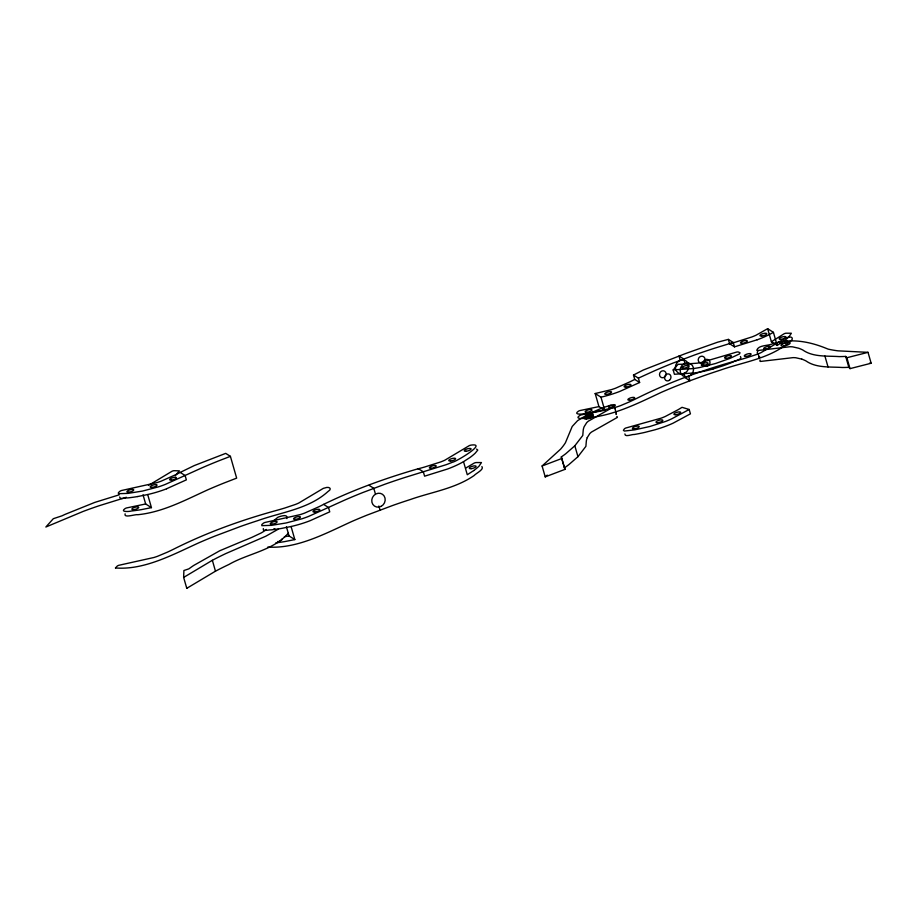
<?xml version="1.0" encoding="UTF-8"?>
<svg xmlns="http://www.w3.org/2000/svg" width="917" height="917" viewBox="0 0 917 917"><rect width="100%" height="100%" fill="white"/><g stroke="black" fill="none" stroke-linecap="round" stroke-linejoin="round"><path stroke-width="1.38" d="M288.408 533.041C273.472 550.578 248.198 553.364 228.963 564.448A153.38 46.125 -16 0 0 215.472 571.188L186.77 588.313L183.641 577.423L183.893 570.523L188.879 568.849L191.355 567.061A85.625 25.745 -16 0 1 193.682 565.468L219.782 550.739L243.074 540.973A118.213 35.545 -16 0 0 251.911 537.351L261.001 533.052A27.327 8.219 -16 0 0 263.557 531.516L266.377 529.464M186.77 588.313L186.804 587.453M286.872 518.598C288.213 513.898 281.679 515.973 279.353 516.695A5.261 1.582 -16 0 0 277.84 517.303L273.908 520.558M759.734 356.805L759.024 358.215L758.783 357.011M587.224 437.65L589.814 433.558A27.327 8.219 -16 0 1 591.488 432.056L617.233 417.476A5.261 1.582 -16 0 0 617.347 416.914L616.786 416.421M119.646 497.003C119.577 500.029 125.927 497.438 127.795 497.908A67.881 20.415 -16 0 0 137.722 496.544M624.878 433.936C624.741 437.638 632.203 434.05 634.312 434.486A67.881 20.415 -16 0 0 644.731 432.423L654.876 429.821A42.102 12.666 -16 0 0 673.032 423.207L690.432 413.842L689.183 409.486L682.019 407.32A89.866 27.017 -16 0 1 678.121 409.693L665.306 416.467A27.556 8.287 -16 0 1 661.088 418.175L625.623 428.067A5.261 1.582 -16 0 0 624.477 428.755L623.4 430.279L624.339 431.059L634.713 429.844L649.855 426.497L665.421 421.499A39.122 11.761 -16 0 0 671.714 418.828L689.183 409.486M760.067 359.934L759.895 361.126A5.261 1.582 -16 0 0 760.56 361.436L793.09 357.63A27.327 8.219 -16 0 1 795.807 357.756L801.825 359.132M263.317 528.582C261.746 532.078 269.621 529.476 271.18 529.866A67.881 20.415 -16 0 0 281.106 528.501L291.079 526.507A42.102 12.666 -16 0 0 309.992 520.753L329.742 511.835L328.492 507.479L323.598 504.384A89.866 27.017 -16 0 1 319.013 506.7L304.547 513.13A27.556 8.287 -16 0 1 300.054 514.655L264.749 522.507A5.261 1.582 -16 0 0 263.408 523.171L261.781 524.604L261.838 525.659L271.478 525.338L286.081 522.977L301.934 518.793A39.122 11.761 -16 0 0 308.697 516.374L344.654 500.109A203.436 61.175 -16 0 1 362.8 492.544L384.991 484.199A203.436 61.175 -16 0 1 404.626 477.562L446.017 464.736A39.122 11.761 -16 0 0 452.551 462.168C454.866 462.42 488.543 442.59 471.006 445.112A5.261 1.582 -16 0 0 469.355 445.582L444.802 460.231A27.556 8.287 -16 0 1 440.63 461.962L424.204 467.154A89.866 27.017 -16 0 1 418.439 468.725L417.934 468.851M574.833 445.788L582.776 435.449L583.223 430.13A118.213 35.545 -16 0 1 584.118 426.76L586.685 422.668A27.327 8.219 -16 0 1 588.359 421.167L614.103 406.586A5.261 1.582 -16 0 0 614.23 406.025L610.298 405.314L601.884 408.042L588.084 414.243L577.584 420.662L572.208 426.462L565.434 442.728A153.38 46.125 -16 0 1 560.562 449.192L542.096 465.985L545.214 476.874L565.01 469.355L561.307 456.964L563.817 455.176A85.625 25.745 -16 0 0 565.915 453.594L574.833 445.788L577.951 456.689L569.033 464.483A85.625 25.745 -16 0 1 566.947 466.065L564.436 467.865L565.01 469.355M577.951 456.689L585.894 446.338L586.341 441.02A118.213 35.545 -16 0 1 587.247 437.65M673.17 369.918L678.099 364.29A89.866 27.017 -16 0 0 682.672 364.232L697.115 363.189A27.556 8.287 -16 0 0 701.597 362.398L736.924 352.002A5.261 1.582 -16 0 1 738.254 351.968L739.973 352.701L739.595 353.859L730.15 358.318L715.535 363.51L699.682 367.522A39.122 11.761 -16 0 1 692.931 368.588L673.17 369.918L674.419 374.274L694.18 372.955A42.102 12.666 -16 0 0 713.036 368.966M125.113 513.841C123.52 518.541 135.51 514.001 137.894 514.712C163.02 512.133 185.429 499.96 208.021 489.712A202.657 60.946 -16 0 1 223.886 483.076L236.655 478.124L230.408 456.345L225.708 453.376L194.301 465.561L180.213 472.415A89.866 27.017 -16 0 1 175.628 474.731L161.151 481.173A27.556 8.287 -16 0 1 156.669 482.697L121.365 490.549A5.261 1.582 -16 0 0 120.024 491.203L118.396 492.647L118.453 493.701L128.093 493.38L142.697 491.019L158.549 486.835A39.122 11.761 -16 0 0 165.312 484.417L201.27 468.151A203.436 61.175 -16 0 1 219.415 460.586L230.408 456.345M175.239 475.797L179.388 470.857L173.84 470.685A5.261 1.582 -16 0 0 172.19 471.155L148.462 485.425M547.231 475.109L545.214 476.874M465.676 468.106L474.353 463.005A5.261 1.582 -16 0 1 476.003 462.546L481.471 462.558L478.995 466.214A67.881 20.415 -16 0 1 473.757 470.547M473.757 470.547L467.28 474.742L463.532 461.675L470.008 457.48A67.881 20.415 -16 0 0 475.235 453.147L477.78 450.075L476.599 449.101M278.401 529.109L265.792 536.227L225.834 553.559A153.38 46.125 -16 0 0 212.354 560.298L183.641 577.423M771.392 341.766L784.253 333.685A5.261 1.582 -16 0 1 785.892 333.215L791.371 333.238L788.895 336.883A67.881 20.415 -16 0 1 783.657 341.216L777.169 345.422L771.392 341.766L767.644 328.687L755.952 335.267A27.556 8.287 -16 0 1 751.78 336.986L735.342 342.179A89.866 27.017 -16 0 1 729.588 343.749L728.339 339.393L717.621 342.19L685.492 353.572L643.344 369.998L633.487 375.053L634.736 379.409L639.63 382.504L619.846 391.41A42.102 12.666 -16 0 1 600.979 397.164L595.19 393.531L611.203 389.691A27.556 8.287 -16 0 0 615.685 388.166L630.162 381.724A89.866 27.017 -16 0 0 634.747 379.409M323.598 504.384C353.584 489.712 385.392 478.273 417.441 468.977M633.487 375.053L638.381 378.148L654.543 370.789A203.436 61.175 -16 0 1 672.7 363.212L694.891 354.868A203.436 61.175 -16 0 1 714.515 348.231L733.233 342.488L734.483 346.844L757.167 339.771M166.562 488.772L186.357 479.866L185.108 475.51L180.213 472.415M481.906 466.57C484.44 469.493 475.866 473.367 474.112 475.533C455.13 488.658 431.655 491.982 410.3 499.536A202.657 60.946 -16 0 0 393.095 505.324L367.27 515.033A202.657 60.946 -16 0 0 351.406 521.67C325.329 533.579 297.028 548.916 267.81 547.071M542.096 465.985L561.892 458.466M126.363 497.289L99.196 505.714A153.38 46.125 -16 0 0 83.092 511.445L45.85 527.023L53.312 518.701L61.943 515.847A85.625 25.745 -16 0 1 65.187 514.334L94.829 502.39L119.199 494.825M713.036 368.978L723.009 365.814A67.881 20.415 -16 0 0 732.947 362.043C734.357 360.713 743.343 359.349 740.432 356.495M845.703 356.426L846.884 357.733L868.021 352.346L871.15 363.235L850.013 368.634L848.833 367.327L845.703 356.426L842.138 356.553A85.625 25.745 -16 0 1 839.078 356.598C827.031 355.773 813.138 357.275 802.833 350.019A118.213 35.545 -16 0 0 798.696 348.242L792.678 346.867A27.327 8.219 -16 0 0 789.973 346.741L757.442 350.546A5.261 1.582 -16 0 1 756.766 350.237C758.497 344.918 767.804 345.984 772.206 343.932C791.107 337.823 810.238 341.582 827.982 349.079A153.38 46.125 -16 0 0 838.023 350.844L868.021 352.346M151.443 507.628L141.482 509.611A67.881 20.415 -16 0 1 131.544 510.975C129.503 511.64 119.588 512.316 125.021 508.637A5.261 1.582 -16 0 1 126.363 507.984L145.665 503.972L151.443 507.628L147.694 494.55L137.722 496.533M604.727 410.254L594.755 412.249A67.881 20.415 -16 0 1 584.828 413.613C582.788 414.278 572.873 414.942 578.306 411.274A5.261 1.582 -16 0 1 579.647 410.621L598.939 406.598L604.727 410.254L600.979 397.187M291.079 526.507L294.827 539.586L284.866 541.569A67.881 20.415 -16 0 1 275.834 542.841M294.827 539.586L289.05 535.929L284.373 536.754M848.833 367.327L845.268 367.453A85.625 25.745 -16 0 1 842.196 367.488C830.16 366.674 816.256 368.164 805.963 360.92A118.213 35.545 -16 0 0 801.813 359.132M869.545 363.178L871.15 363.235M767.644 328.687L773.421 332.344L777.169 345.422M728.339 339.393L733.233 342.488M729.588 343.749L734.483 346.844M418.439 468.713L423.333 471.808L424.582 476.175L447.267 469.103A42.102 12.666 -16 0 0 463.486 461.664M369.104 485.334L373.792 488.303L375.351 493.747M758.061 354.489L757.568 353.251M615.066 409.028L616.384 413.636M846.884 357.733L850.013 368.634M824.91 356.071L828.04 366.972M680.242 360.37L678.993 356.014L683.681 358.971L684.93 363.327A7.13 6.511 -61.3 0 0 680.437 372.359A7.13 6.511 -61.3 0 0 688.69 376.417L689.928 380.761L677.17 385.713A202.657 60.946 -16 0 0 661.306 392.35C637.304 403.606 613.003 416.009 586.078 417.969C584.026 418.633 574.122 419.31 579.555 415.63A5.261 1.582 -16 0 1 580.897 414.977L616.201 407.114A27.556 8.287 -16 0 0 620.683 405.589L629.601 401.818A121.101 36.416 -16 0 0 636.834 398.333C669.101 382.16 703.488 369.746 738.277 360.186A121.101 36.416 -16 0 0 747.023 357.653L756.777 354.421A27.556 8.287 -16 0 0 760.95 352.69L785.502 338.041A5.261 1.582 -16 0 1 787.141 337.571C791.933 335.53 794.867 338.958 789.399 341.926C770.097 358.742 743.492 361.883 720.189 370.204A202.657 60.946 -16 0 0 702.995 376.004L689.928 380.761L685.24 377.793L683.99 373.437M638.381 378.148L639.63 382.504M595.19 393.531L598.939 406.598M561.307 456.964L564.436 467.865M378.859 506.001L380.039 510.093M286.425 526.782L289.05 535.929M212.354 560.298L215.472 571.188M143.041 494.813L145.665 503.972M166.596 488.795A42.102 12.666 -16 0 1 147.706 494.527M281.989 539.081A3.565 1.077 -16 0 1 279.226 541.179M277.874 541.511A3.565 1.077 -16 0 1 277.53 541.569M274.779 528.673A4.757 1.433 -16 0 1 273.862 528.868M684.965 363.419A7.13 6.499 -54.9 0 1 693.275 367.396A7.13 6.499 -54.9 0 1 688.667 376.348M773.375 332.344A42.102 12.666 -16 0 1 757.201 339.794M758.21 354.294A3.198 0.928 68.5 0 1 759.012 357.366M757.327 353.091A3.553 1.708 71.3 0 1 757.889 351.142M616.27 413.533A3.553 0.917 50.7 0 1 615.811 414.243M613.943 407.733A3.553 2.201 73.9 0 1 615.192 408.81M115.473 567.955C144.313 570.305 173.061 554.464 199.058 542.715A202.657 60.946 -16 0 1 214.922 536.078L240.747 526.369A202.657 60.946 -16 0 1 257.941 520.581C281.519 512.133 308.628 509.038 327.896 491.615C333.077 488.474 328.607 486.285 324.905 487.947A5.261 1.582 -16 0 0 323.254 488.406L298.701 503.066A27.327 8.219 -16 0 1 295.377 504.465L284.774 508.029A118.213 35.545 -16 0 1 275.054 510.826C240.873 520.271 207.116 532.513 175.365 548.309A118.213 35.545 -16 0 1 167.341 552.183L157.575 556.275A27.327 8.219 -16 0 1 153.953 557.49L118.648 565.342A5.261 1.582 -16 0 0 117.307 565.995L115.473 567.955M703.03 365.528A3.565 1.077 -16 0 0 708.107 363.212A3.565 1.077 -16 0 0 702.869 363.648A3.565 1.077 -16 0 0 703.03 365.528M683.646 368.256A3.565 1.077 -16 0 0 688.724 365.94A3.565 1.077 -16 0 0 683.486 366.376A3.565 1.077 -16 0 0 683.646 368.256M726.344 358.306A3.565 1.077 -16 0 0 731.422 355.979A3.565 1.077 -16 0 0 726.195 356.415A3.565 1.077 -16 0 0 726.344 358.306M133.767 509.657A3.565 1.077 -16 0 0 138.708 507.296A3.565 1.077 -16 0 0 133.355 507.846A3.565 1.077 -16 0 0 133.767 509.657M152.073 487.397A3.565 1.077 -16 0 0 157.013 485.047A3.565 1.077 -16 0 0 151.66 485.586A3.565 1.077 -16 0 0 152.073 487.397M171.468 480.107A3.565 1.077 -16 0 0 176.419 477.757A3.565 1.077 -16 0 0 171.066 478.296A3.565 1.077 -16 0 0 171.468 480.107M128.77 492.223A3.565 1.077 -16 0 0 133.71 489.873A3.565 1.077 -16 0 0 128.357 490.412A3.565 1.077 -16 0 0 128.77 492.223M471.155 468.667A3.565 1.077 -16 0 0 476.095 466.317A3.565 1.077 -16 0 0 470.742 466.856A3.565 1.077 -16 0 0 471.155 468.667M450.66 461.01A3.565 1.077 -16 0 0 455.6 458.649A3.565 1.077 -16 0 0 450.247 459.188A3.565 1.077 -16 0 0 450.66 461.01M431.265 468.3A3.565 1.077 -16 0 0 436.205 465.951A3.565 1.077 -16 0 0 430.852 466.489A3.565 1.077 -16 0 0 431.265 468.3M466.157 451.244A3.565 1.077 -16 0 0 471.097 448.883A3.565 1.077 -16 0 0 465.744 449.422A3.565 1.077 -16 0 0 466.157 451.244M295.457 519.366A3.565 1.077 -16 0 0 300.398 517.005A3.565 1.077 -16 0 0 295.045 517.543A3.565 1.077 -16 0 0 295.457 519.366M314.863 512.064A3.565 1.077 -16 0 0 319.804 509.714A3.565 1.077 -16 0 0 314.451 510.253A3.565 1.077 -16 0 0 314.863 512.064M272.154 524.192A3.565 1.077 -16 0 0 277.094 521.83A3.565 1.077 -16 0 0 271.741 522.369A3.565 1.077 -16 0 0 272.154 524.192M381.105 506.379A7.13 6.568 -57.7 0 0 382.527 494.32A7.13 6.568 -57.7 0 0 371.798 499.845A7.13 6.568 -57.7 0 0 381.105 506.379M685.033 372.978A7.13 6.579 -58.4 0 0 685.939 360.885A7.13 6.579 -58.4 0 0 675.405 366.857A7.13 6.579 -58.4 0 0 685.033 372.978M765.557 349.113A3.565 1.077 -16 0 0 770.498 346.752A3.565 1.077 -16 0 0 765.145 347.291A3.565 1.077 -16 0 0 765.557 349.113M761.809 336.035A3.565 1.077 -16 0 0 766.75 333.685A3.565 1.077 -16 0 0 761.397 334.224A3.565 1.077 -16 0 0 761.809 336.035M746.151 356.404A3.565 1.077 -16 0 0 751.092 354.054A3.565 1.077 -16 0 0 745.739 354.592A3.565 1.077 -16 0 0 746.151 356.404M742.403 343.336A3.565 1.077 -16 0 0 747.344 340.975A3.565 1.077 -16 0 0 741.991 341.514A3.565 1.077 -16 0 0 742.403 343.336M782.293 343.703A3.565 1.077 -16 0 0 787.233 341.353A3.565 1.077 -16 0 0 781.88 341.892A3.565 1.077 -16 0 0 782.293 343.703M781.043 339.347A3.565 1.077 -16 0 0 785.984 336.986A3.565 1.077 -16 0 0 780.631 337.536A3.565 1.077 -16 0 0 781.043 339.347M610.355 407.469A3.565 1.077 -16 0 0 615.296 405.108A3.565 1.077 -16 0 0 609.943 405.658A3.565 1.077 -16 0 0 610.355 407.469M606.607 394.39A3.565 1.077 -16 0 0 611.547 392.04A3.565 1.077 -16 0 0 606.194 392.579A3.565 1.077 -16 0 0 606.607 394.39M629.75 400.167A3.565 1.077 -16 0 0 634.69 397.818A3.565 1.077 -16 0 0 629.337 398.356A3.565 1.077 -16 0 0 629.75 400.167M626.002 387.1A3.565 1.077 -16 0 0 630.942 384.75A3.565 1.077 -16 0 0 625.589 385.289A3.565 1.077 -16 0 0 626.002 387.1M588.29 416.65A3.565 1.077 -16 0 0 593.23 414.289A3.565 1.077 -16 0 0 587.877 414.839A3.565 1.077 -16 0 0 588.29 416.65M587.04 412.295A3.565 1.077 -16 0 0 591.981 409.933A3.565 1.077 -16 0 0 586.628 410.472A3.565 1.077 -16 0 0 587.04 412.295M669.57 380.131A3.576 3.164 -69.1 0 0 669.158 374.102A3.576 3.164 -69.1 0 0 664.55 377.942A3.576 3.164 -69.1 0 0 669.57 380.131M664.401 377.208A3.565 3.244 -62.6 0 0 664.561 371.156A3.565 3.244 -62.6 0 0 659.506 374.434A3.565 3.244 -62.6 0 0 664.401 377.208M707.076 366.192A3.576 3.381 -41.5 0 0 709.299 360.496A3.576 3.381 -41.5 0 0 703.316 361.711A3.576 3.381 -41.5 0 0 707.076 366.192M702.777 362.857A3.565 3.324 -52.1 0 0 703.832 356.873A3.565 3.324 -52.1 0 0 698.261 359.304A3.565 3.324 -52.1 0 0 702.777 362.857M783.565 346.064A4.757 1.433 -16 0 0 790.145 342.924A4.757 1.433 -16 0 0 783.015 343.646A4.757 1.433 -16 0 0 783.565 346.064M586.341 419.035A4.757 1.433 -16 0 0 593.23 415.974A4.757 1.433 -16 0 0 586.353 416.467A4.757 1.433 -16 0 0 586.341 419.035M657.81 422.657A3.565 1.077 -16 0 0 662.831 420.33A3.565 1.077 -16 0 0 657.546 420.811A3.565 1.077 -16 0 0 657.81 422.657M675.691 414.702A3.565 1.077 -16 0 0 680.712 412.363A3.565 1.077 -16 0 0 675.428 412.856A3.565 1.077 -16 0 0 675.691 414.702M634.209 428.892A3.565 1.077 -16 0 0 639.229 426.554A3.565 1.077 -16 0 0 633.945 427.035A3.565 1.077 -16 0 0 634.209 428.892"/></g></svg>
